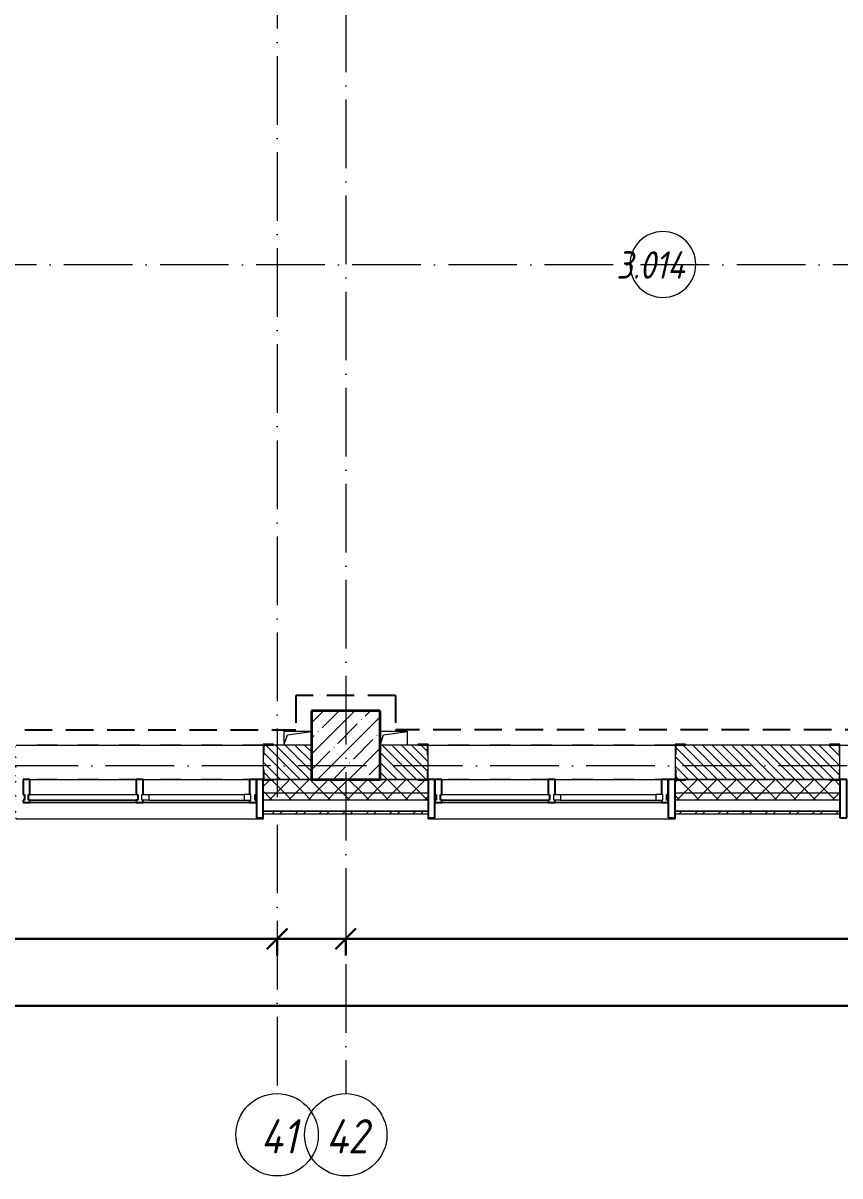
# Model space of a CAD drawing. Header units: millimetres. Extents: x -213536 to 1564669, y -45299 to 942238.
# Drawn here: x 486666 to 492616, y 499013 to 507414 of the extents above; entities that cross this region are included whole.
import ezdxf

# ---------------------------------------------------------------- set-up
doc = ezdxf.new("R2010")
doc.units = ezdxf.units.MM
for name, pattern in [('50_200_ШТРИХ_1Т_ш5_п1_п1_', [700, 500, -100, 0, -100]), ('Штрих короткий', [300, 150, -150]), ('Штриховая _2 мм - 1 мм_', [300, 200, -100])]:
    doc.linetypes.add(name, pattern=pattern)
for name, color, linetype, lineweight in [('0-1', 7, 'Continuous', 5), ('0-2', 7, 'Continuous', 9), ('3) ЖБ 4м', 3, 'Continuous', 30), ('Импосты витража', 7, 'Continuous', 9), ('Импосты витража-1', 7, 'Continuous', 25), ('Каркас_Импост', 7, 'Continuous', 13), ('Каркас_Импост-1', 7, 'Continuous', 9), ('Марки помещений', 7, 'Continuous', 9), ('Несущие колонны', 7, 'Continuous', 9), ('Несущие колонны-1', 7, 'Continuous', 35), ('Обобщенные модели', 7, 'Continuous', 9), ('Общие ребра', 7, 'Continuous', 9), ('Окна', 7, 'Continuous', 9), ('Оси', 7, 'Continuous', 9), ('Оси-1', 7, 'Continuous', 20), ('Оси-2', 7, '50_200_ШТРИХ_1Т_ш5_п1_п1_', 9), ('Остекление-1', 7, 'Continuous', 9), ('Перемычка-1', 7, 'Штрих короткий', 9), ('Размеры', 7, 'Continuous', 15), ('Стены', 7, 'Continuous', 9), ('Стены-1', 7, 'Continuous', 13), ('Штриховка разреза-1', 7, 'Continuous', 9)]:
    doc.layers.add(name, color=color, linetype=linetype, lineweight=lineweight)
doc.layers.add('СТ-1_1', color=7, linetype='Штриховая _2 мм - 1 мм_', lineweight=90, true_color=0x888888)
doc.layers.get('0-2').off()
doc.styles.add('ISOCPEUR_I_1', font='isocpeui.ttf', dxfattribs={"width": 0.85, "height": 2.5})
doc.styles.add('ISOCPEUR_I_5', font='isocpeui.ttf', dxfattribs={"width": 0.85, "height": 2.1})
doc.styles.add('ISOCPEUR_I_6', font='isocpeui.ttf', dxfattribs={"width": 0.85, "height": 3.5})
doc.dimstyles.new('ISO-2_5_0_9К', dxfattribs={"dimscale": 304.8, "dimtxt": 248.995294, "dimasz": 0.492126, "dimexe": 0.393701, "dimexo": 0.328084, "dimgap": 0, "dimtad": 1, "dimdec": 0, "dimzin": 0, "dimdsep": 46, "dimtxsty": 'ISOCPEUR_I_1', "dimblk1": 'OBLIQUE', "dimblk2": 'OBLIQUE', "dimsah": 1, "dimcen": 0.09, "dimdle": 0.393701, "dimazin": 0, "dimtfac": 1, "dimtdec": 4, "dimtix": 1, "dimtmove": 0, "dimatfit": 3, "dimfxl": 1, "dimtvp": 1, "dimtolj": 1, "dimtzin": 0, "dimarcsym": 2})
pattern_1 = [(45, (0, 0), (-70.71068, 70.71068), []), (135, (0, 0), (-70.71068, -70.71068), [])]
pattern_2 = [(135, (0, 0), (-35.35534, -35.35534), [])]
pattern_3 = [(45, (0, 0), (-85.53659, 85.53659), []), (45, (57.02, 0), (-85.53659, 85.53659), [])]

# ---------------------------------------------------------------- blocks, each defined once
blk = doc.blocks.new('Ось сетки - Круг_Ø6_00__ISO-2_5_0_9K_-16731441-АИ2_03_План отделки стен 3-го этажа _Часть 1_')
at = {"layer": 'Оси-1'}
blk.add_circle((0, 0), 3, dxfattribs=at)
blk = doc.blocks.new('_Oblique')
at = {"color": 0, "linetype": 'ByBlock', "lineweight": -2}
blk.add_line((-0.5, -0.5), (0.5, 0.5), dxfattribs=at)
blk = doc.blocks.new('*D3965')
at = {"layer": 'Defpoints', "color": 0, "lineweight": 30, "transparency": 16777216}
for p in [(486016, 500846.1), (488516, 500846.1), (488516, 500740)]:
    blk.add_point(p, dxfattribs=at)
at = {"layer": 'Размеры', "color": 0, "lineweight": -2, "transparency": 16777216}
for p, q in [((485896, 500740), (488636, 500740)), ((486016, 500746.1), (486016, 500620)), ((488516, 500746.1), (488516, 500620))]:
    blk.add_line(p, q, dxfattribs=at)
at = {"layer": 'Размеры', "color": 0, "lineweight": -2, "transparency": 16777216, "xscale": 150, "yscale": 150, "zscale": 150, "rotation": 180}
blk.add_blockref('_Oblique', (486016, 500740), dxfattribs=at)
at = {"layer": 'Размеры', "color": 0, "lineweight": -2, "transparency": 16777216, "xscale": 150, "yscale": 150, "zscale": 150}
blk.add_blockref('_Oblique', (488516, 500740), dxfattribs=at)
at = {"layer": 'Размеры', "color": 0, "transparency": 16777216, "insert": (487266, 500741.3), "char_height": 2.5, "width": 758.478, "attachment_point": 5, "style": 'ISOCPEUR_I_1'}
blk.add_mtext('\\A1;2500', dxfattribs=at)
blk = doc.blocks.new('*D3966')
at = {"layer": 'Defpoints', "color": 0, "lineweight": 30, "transparency": 16777216}
for p in [(488516, 500846.1), (489016, 500846.1), (489016, 500740)]:
    blk.add_point(p, dxfattribs=at)
at = {"layer": 'Размеры', "color": 0, "lineweight": -2, "transparency": 16777216}
for p, q in [((488396, 500740), (489136, 500740)), ((488516, 500746.1), (488516, 500620)), ((489016, 500746.1), (489016, 500620))]:
    blk.add_line(p, q, dxfattribs=at)
at = {"layer": 'Размеры', "color": 0, "lineweight": -2, "transparency": 16777216, "xscale": 150, "yscale": 150, "zscale": 150, "rotation": 180}
blk.add_blockref('_Oblique', (488516, 500740), dxfattribs=at)
at = {"layer": 'Размеры', "color": 0, "lineweight": -2, "transparency": 16777216, "xscale": 150, "yscale": 150, "zscale": 150}
blk.add_blockref('_Oblique', (489016, 500740), dxfattribs=at)
at = {"layer": 'Размеры', "color": 0, "transparency": 16777216, "insert": (488766, 500741.3), "char_height": 2.5, "width": 568.858, "attachment_point": 5, "style": 'ISOCPEUR_I_1'}
blk.add_mtext('\\A1;500', dxfattribs=at)
blk = doc.blocks.new('*D3967')
at = {"layer": 'Defpoints', "color": 0, "lineweight": 30, "transparency": 16777216}
for p in [(489016, 500846.1), (494516, 500846.1), (494516, 500740)]:
    blk.add_point(p, dxfattribs=at)
at = {"layer": 'Размеры', "color": 0, "lineweight": -2, "transparency": 16777216}
for p, q in [((488896, 500740), (494636, 500740)), ((489016, 500746.1), (489016, 500620)), ((494516, 500746.1), (494516, 500620))]:
    blk.add_line(p, q, dxfattribs=at)
at = {"layer": 'Размеры', "color": 0, "lineweight": -2, "transparency": 16777216, "xscale": 150, "yscale": 150, "zscale": 150, "rotation": 180}
blk.add_blockref('_Oblique', (489016, 500740), dxfattribs=at)
at = {"layer": 'Размеры', "color": 0, "lineweight": -2, "transparency": 16777216, "xscale": 150, "yscale": 150, "zscale": 150}
blk.add_blockref('_Oblique', (494516, 500740), dxfattribs=at)
at = {"layer": 'Размеры', "color": 0, "transparency": 16777216, "insert": (491766, 500741.3), "char_height": 2.5, "width": 758.478, "attachment_point": 5, "style": 'ISOCPEUR_I_1'}
blk.add_mtext('\\A1;5500', dxfattribs=at)
blk = doc.blocks.new('*D3972')
at = {"layer": 'Defpoints', "color": 0, "lineweight": 30, "transparency": 16777216}
for p in [(429166, 500358.5), (502566, 500358.5), (502566, 500252.4)]:
    blk.add_point(p, dxfattribs=at)
at = {"layer": 'Размеры', "color": 0, "lineweight": -2, "transparency": 16777216}
for p, q in [((429046, 500252.4), (502686, 500252.4)), ((429166, 500258.5), (429166, 500132.4)), ((502566, 500258.5), (502566, 500132.4))]:
    blk.add_line(p, q, dxfattribs=at)
at = {"layer": 'Размеры', "color": 0, "lineweight": -2, "transparency": 16777216, "xscale": 150, "yscale": 150, "zscale": 150, "rotation": 180}
blk.add_blockref('_Oblique', (429166, 500252.4), dxfattribs=at)
at = {"layer": 'Размеры', "color": 0, "lineweight": -2, "transparency": 16777216, "xscale": 150, "yscale": 150, "zscale": 150}
blk.add_blockref('_Oblique', (502566, 500252.4), dxfattribs=at)
at = {"layer": 'Размеры', "color": 0, "transparency": 16777216, "insert": (465866, 500253.7), "char_height": 2.5, "width": 971.082, "attachment_point": 5, "style": 'ISOCPEUR_I_1'}
blk.add_mtext('\\A1;73400', dxfattribs=at)
blk = doc.blocks.new('BSC_Колонна _Прямоугольная - 500х500-V63-АИ2_03_План отделки стен 3-го этажа _Часть 1_')
at = {"layer": 'Несущие колонны'}
h = blk.add_hatch(dxfattribs=at)
h.set_pattern_fill('FP_59', color=256, style=0, pattern_type=2)
h.set_pattern_definition([(45, (-59850, -57250), (-114.04925, 114.04925), []), (45, (-59735.95, -57250), (-114.04925, 114.04925), [201.613, -40.323, 3.353, -36.97])])
h.paths.add_polyline_path([(-250, -250), (250, -250), (250, 250), (-250, 250), (-250, 219.7)], flags=0)
at = {"layer": 'Несущие колонны-1'}
for p, q in [((250, 250), (-250, 250)), ((-250, 250), (-250, -250)), ((250, -250), (250, 250)), ((-250, -250), (250, -250))]:
    blk.add_line(p, q, dxfattribs=at)
blk = doc.blocks.new('Проем_Дверь_Прямоугольный - 1800х2700h_оконные проемы-25805030-АИ2_03_План отделки стен 3-го этажа _Часть 1_')
at = {"layer": 'Перемычка-1'}
for p, q in [((900, 125), (-900, 125)), ((900, -125), (-900, -125))]:
    blk.add_line(p, q, dxfattribs=at)
blk = doc.blocks.new('PNS_Панель прямоугольная2 - Нр_Стекло - 40мм-26243474-АИ2_03_План отделки стен 3-го этажа _Часть 1_')
at = {"layer": 'Каркас_Импост'}
for p, q in [((-397.5, 0), (-397.5, 40)), ((-397.5, 40), (-347.5, 40)), ((-347.5, 40), (-347.5, 0)), ((397.5, 40), (347.5, 40)), ((347.5, 40), (347.5, 0)), ((397.5, 0), (397.5, 40)), ((-347.5, 0), (-397.5, 0)), ((347.5, 0), (397.5, 0))]:
    blk.add_line(p, q, dxfattribs=at)
at = {"layer": 'Каркас_Импост-1'}
for p, q in [((-347.5, 40), (347.5, 40)), ((-347.5, 0), (347.5, 0))]:
    blk.add_line(p, q, dxfattribs=at)
blk = doc.blocks.new('Прямоугольный импост - Импост структурный с накладкой - 150мм-25647633-АИ2_03_План отделки стен 3-го этажа _Часть 1_')
at = {"layer": 'Импосты витража-1'}
for p, q in [((-25, 0), (-25, 17)), ((-25, 17), (25, 17)), ((-15, 0), (-25, 0)), ((-15, -40), (-15, 0)), ((25, 17), (25, 0)), ((-25, -150), (-25, -40)), ((-25, -40), (-15, -40)), ((25, -40), (25, -150)), ((25, -150), (-25, -150))]:
    blk.add_line(p, q, dxfattribs=at)
blk = doc.blocks.new('Прямоугольный импост - Импост структурный с накладкой - 150мм-25647642-АИ2_03_План отделки стен 3-го этажа _Часть 1_')
at = {"layer": 'Импосты витража'}
for p, q in [((78475, 87667), (77700, 87667)), ((78475, 87500), (77700, 87500))]:
    blk.add_line(p, q, dxfattribs=at)
blk = doc.blocks.new('Прямоугольный импост - Импост структурный с накладкой - 150мм-V149-АИ2_03_План отделки стен 3-го этажа _Часть 1_')
at = {"layer": 'Импосты витража-1'}
for p, q in [((-25, 0), (-25, 17)), ((-25, 17), (25, 17)), ((25, 0), (15, 0)), ((15, 0), (15, -40)), ((25, 17), (25, 0)), ((-25, -150), (-25, -40)), ((15, -40), (25, -40)), ((25, -40), (25, -150)), ((25, -150), (-25, -150))]:
    blk.add_line(p, q, dxfattribs=at)
blk = doc.blocks.new('PNS_Панель прямоугольная1 - Нр_Стекло - 40мм-25259299-АИ2_03_План отделки стен 3-го этажа _Часть 1_')
at = {"layer": 'Остекление-1'}
for p, q in [((-387.5, 40), (387.5, 40)), ((-397.5, 0), (397.5, 0)), ((387.5, 0), (-387.5, 0))]:
    blk.add_line(p, q, dxfattribs=at)
blk = doc.blocks.new('Прямоугольный импост - Импост структурный с накладкой - 150мм-25647644-АИ2_03_План отделки стен 3-го этажа _Часть 1_')
at = {"layer": 'Импосты витража-1'}
for p, q in [((-25, 0), (-25, 17)), ((-25, 17), (25, 17)), ((-15, 0), (-25, 0)), ((-15, -40), (-15, 0)), ((25, 0), (15, 0)), ((15, 0), (15, -40)), ((25, 17), (25, 0)), ((-25, -150), (-25, -40)), ((-25, -40), (-15, -40)), ((15, -40), (25, -40)), ((25, -40), (25, -150)), ((25, -150), (-25, -150))]:
    blk.add_line(p, q, dxfattribs=at)
blk = doc.blocks.new('Прямоугольный импост - Откос НВФ_50х280 мм-V152-АИ2_03_План отделки стен 3-го этажа _Часть 1_')
at = {"layer": 'Импосты витража-1'}
for p, q in [((-50, 130), (0, 130)), ((-50, -150), (-50, 130)), ((0, 130), (0, -144)), ((0, -150), (-50, -150))]:
    blk.add_line(p, q, dxfattribs=at)
blk = doc.blocks.new('Прямоугольный импост - Откос НВФ_50х280 мм-25993838-АИ2_03_План отделки стен 3-го этажа _Часть 1_')
at = {"layer": 'Импосты витража-1'}
for p, q in [((0, 130), (-50, 130)), ((-50, 130), (-50, -150)), ((0, -144), (0, 130)), ((-50, -150), (0, -150))]:
    blk.add_line(p, q, dxfattribs=at)
blk = doc.blocks.new('Прямоугольный импост - Откос НВФ_50х280 мм-25995273-АИ2_03_План отделки стен 3-го этажа _Часть 1_')
at = {"layer": 'Импосты витража-1'}
for p, q in [((0, 130), (-50, 130)), ((-50, 130), (-50, -150)), ((0, -144), (0, 130)), ((-50, -150), (0, -150))]:
    blk.add_line(p, q, dxfattribs=at)
blk = doc.blocks.new('Фахверк_СКБ_Уголок - 250_2700-27497298-АИ2_03_План отделки стен 3-го этажа _Часть 1_')
at = {"layer": 'Обобщенные модели'}
for p, q in [((200, 181), (125, 181)), ((125, 181), (125, 106)), ((131, 106), (131, 175)), ((131, 175), (200, 175)), ((200, 175), (200, 181)), ((125, 106), (131, 106)), ((131, -6), (125, -6)), ((125, -6), (125, -81)), ((125, -81), (200, -81)), ((131, -75), (131, -6)), ((200, -75), (131, -75)), ((200, -81), (200, -75))]:
    blk.add_line(p, q, dxfattribs=at)
blk = doc.blocks.new('AR_Отверстие прямоугольное _в плите_ - AR_Отверстие прямоугольное _в плите_-V213-АИ2_03_План отделки стен 3-го этажа _Часть 1_')
at = {"layer": 'Обобщенные модели'}
for p, q in [((100, 50), (-100, 50)), ((-100, -50), (-75, 25)), ((-75, 25), (100, 50)), ((100, -50), (100, 50))]:
    blk.add_line(p, q, dxfattribs=at)
blk = doc.blocks.new('AR_Отверстие прямоугольное _в плите_ - AR_Отверстие прямоугольное _в плите_-V226-АИ2_03_План отделки стен 3-го этажа _Часть 1_')
at = {"layer": 'Обобщенные модели'}
for p, q in [((100, 50), (-100, 50)), ((-100, 50), (-100, -50)), ((-100, -50), (-75, 25)), ((-75, 25), (100, 50))]:
    blk.add_line(p, q, dxfattribs=at)
blk = doc.blocks.new('Отлив_СКБ - Отлив витража_120_НВФ-31885687-АИ2_03_План отделки стен 3-го этажа _Часть 1_')
at = {"layer": 'Окна'}
for p, q in [((1750, -2), (50, -2)), ((0, -120), (0, -113)), ((0, -120), (1800, -120)), ((1800, -113), (1800, -120))]:
    blk.add_line(p, q, dxfattribs=at)
blk = doc.blocks.new('0125-Р-ОО-Ш2-АР-о_23_10_2024_rvt-1-АИ2_03_План отделки стен 3-го этажа _Часть 1_')
at = {"layer": 'Штриховка разреза-1'}
h = blk.add_hatch(dxfattribs=at)
h.set_pattern_fill('FP_1', color=256, style=0, pattern_type=2)
h.set_pattern_definition(pattern_2)
h.paths.add_polyline_path([(57100, 57000), (57444, 57000), (57444, 57069), (57450, 57069), (57450, 57181), (57444, 57181), (57444, 57250), (57100, 57250)], flags=0)
h.paths.add_polyline_path([(59600, 57000), (59600, 57250), (59256, 57250), (59256, 57181), (59250, 57181), (59250, 57069), (59256, 57069), (59256, 57000), (59325, 57000)], flags=0)
h = blk.add_hatch(dxfattribs=at)
h.set_pattern_fill('FP_1', color=256, style=0, pattern_type=2)
h.set_pattern_definition(pattern_2)
h.paths.add_polyline_path([(65325, 57000), (65600, 57000), (65600, 57250), (65256, 57250), (65256, 57181), (65250, 57181), (65250, 57069), (65256, 57069), (65256, 57000), (65301.2, 57000)], flags=0)
h.paths.add_polyline_path([(63444, 57000), (63444, 57069), (63450, 57069), (63450, 57181), (63444, 57181), (63444, 57250), (62256, 57250), (62256, 57181), (62250, 57181), (62250, 57069), (62256, 57069), (62256, 57000), (63416.8, 57000)], flags=0)
h.paths.add_polyline_path([(60375, 57000), (60444, 57000), (60444, 57069), (60450, 57069), (60450, 57181), (60444, 57181), (60444, 57250), (60100, 57250), (60100, 57000), (60194, 57000)], flags=0)
h = blk.add_hatch(dxfattribs=at)
h.set_pattern_fill('FP_50', color=256, style=0, pattern_type=2)
h.set_pattern_definition(pattern_1)
h.paths.add_polyline_path([(75665.1, 56900), (76650, 56900), (76650, 57000), (70300, 57000), (70300, 56900), (74722.9, 56900)], flags=0)
h.paths.add_polyline_path([(66243.3, 56900), (66350, 56900), (66350, 56994), (66275, 56994), (66275, 57000), (65325, 57000), (65325, 56994), (65250, 56994), (65250, 56900), (66100, 56900)], flags=0)
h.paths.add_polyline_path([(68800, 56900), (69300, 56900), (69300, 57000), (67425, 57000), (67425, 56994), (67350, 56994), (67350, 56900), (68127.7, 56900)], flags=0)
h.paths.add_polyline_path([(63450, 56900), (63450, 56994), (63375, 56994), (63375, 57000), (62325, 57000), (62325, 56994), (62250, 56994), (62250, 56900), (63444, 56900)], flags=0)
h.paths.add_polyline_path([(60375, 56900), (60450, 56900), (60450, 56994), (60375, 56994), (60375, 57000), (59325, 57000), (59325, 56994), (59250, 56994), (59250, 56900), (59648.1, 56900)], flags=0)
h.paths.add_polyline_path([(56600, 56900), (57450, 56900), (57450, 56994), (57375, 56994), (57375, 57000), (56325, 57000), (56325, 56994), (56250, 56994), (56250, 56900), (56350.5, 56900)], flags=0)
h.paths.add_polyline_path([(54444, 56900), (54450, 56900), (54450, 56994), (54375, 56994), (54375, 57000), (53325, 57000), (53325, 56994), (53250, 56994), (53250, 56900), (54375, 56900)], flags=0)
h.paths.add_polyline_path([(51450, 56900), (51450, 56994), (51375, 56994), (51375, 57000), (50325, 57000), (50325, 56994), (50250, 56994), (50250, 56900), (51168.6, 56900)], flags=0)
h.paths.add_polyline_path([(48450, 56900), (48450, 56994), (48375, 56994), (48375, 57000), (46775, 57000), (46775, 56994), (46700, 56994), (46700, 56900), (48342.1, 56900)], flags=0)
h.paths.add_polyline_path([(44900, 56900), (44900, 56994), (44825, 56994), (44825, 57000), (43775, 57000), (43775, 56994), (43700, 56994), (43700, 56900), (44894, 56900)], flags=0)
h.paths.add_polyline_path([(41050, 56900), (41900, 56900), (41900, 56994), (41825, 56994), (41825, 57000), (40775, 57000), (40775, 56994), (40700, 56994), (40700, 56900), (40804.7, 56900)], flags=0)
h.paths.add_polyline_path([(38900, 56900), (38900, 56994), (38825, 56994), (38825, 57000), (37775, 57000), (37775, 56994), (37700, 56994), (37700, 56900), (38550, 56900)], flags=0)
h.paths.add_polyline_path([(35894, 56900), (35900, 56900), (35900, 56994), (35825, 56994), (35825, 57000), (34775, 57000), (34775, 56994), (34700, 56994), (34700, 56900), (35825, 56900)], flags=0)
h.paths.add_polyline_path([(32900, 56900), (32900, 56994), (32825, 56994), (32825, 57000), (31775, 57000), (31775, 56994), (31700, 56994), (31700, 56900), (32796.2, 56900)], flags=0)
h.paths.add_polyline_path([(29550, 56900), (29900, 56900), (29900, 56994), (29825, 56994), (29825, 57000), (28775, 57000), (28775, 56994), (28700, 56994), (28700, 56900), (29498.6, 56900)], flags=0)
h.paths.add_polyline_path([(25700, 56900), (26900, 56900), (26900, 56994), (26825, 56994), (26825, 57000), (25775, 57000), (25775, 56994), (25700, 56994)], flags=0)
h.paths.add_polyline_path([(23825, 56900), (23900, 56900), (23900, 56994), (23825, 56994), (23825, 57000), (22775, 57000), (22775, 56994), (22700, 56994), (22700, 56900), (23550, 56900)], flags=0)
h.paths.add_polyline_path([(20825, 56900), (20900, 56900), (20900, 56994), (20825, 56994), (20825, 57000), (19775, 57000), (19775, 56994), (19700, 56994), (19700, 56900), (20550, 56900)], flags=0)
h.paths.add_polyline_path([(18700, 56900), (18700, 56994), (18625, 56994), (18625, 57000), (8900, 57000), (8900, 56900), (18663.6, 56900)], flags=0)
h.paths.add_polyline_path([(6886.4, 56900), (7900, 56900), (7900, 57000), (-100, 57000), (-100, 56900), (3117.7, 56900)], flags=0)
h = blk.add_hatch(dxfattribs=at)
h.set_pattern_fill('FP_50', color=256, style=0, pattern_type=2)
h.set_pattern_definition(pattern_1)
h.paths.add_polyline_path([(75665.1, 56850), (76650, 56850), (76650, 56900), (70300, 56900), (70300, 56850), (74722.9, 56850)], flags=0)
h.paths.add_polyline_path([(69300, 56850), (69300, 56900), (67350, 56900), (67350, 56850), (69069.9, 56850)], flags=0)
h.paths.add_polyline_path([(66350, 56850), (66350, 56900), (65250, 56900), (65250, 56850), (66243.3, 56850)], flags=0)
h.paths.add_polyline_path([(63450, 56850), (63450, 56900), (62250, 56900), (62250, 56850), (63416.8, 56850)], flags=0)
h.paths.add_polyline_path([(60450, 56850), (60450, 56900), (59250, 56900), (59250, 56850), (59648.1, 56850)], flags=0)
h.paths.add_polyline_path([(57450, 56850), (57450, 56900), (56250, 56900), (56250, 56850), (56821.6, 56850)], flags=0)
h.paths.add_polyline_path([(53250, 56850), (54450, 56850), (54450, 56900), (53250, 56900)], flags=0)
h.paths.add_polyline_path([(51450, 56850), (51450, 56900), (50250, 56900), (50250, 56850), (51168.6, 56850)], flags=0)
h.paths.add_polyline_path([(48450, 56850), (48450, 56900), (46700, 56900), (46700, 56850), (48342.1, 56850)], flags=0)
h.paths.add_polyline_path([(44573.4, 56850), (44900, 56850), (44900, 56900), (43700, 56900), (43700, 56850)], flags=0)
h.paths.add_polyline_path([(41900, 56850), (41900, 56900), (40700, 56900), (40700, 56850), (41746.8, 56850)], flags=0)
h.paths.add_polyline_path([(38900, 56850), (38900, 56900), (37700, 56900), (37700, 56850), (37978.1, 56850)], flags=0)
h.paths.add_polyline_path([(34700, 56850), (35900, 56850), (35900, 56900), (34700, 56900)], flags=0)
h.paths.add_polyline_path([(32900, 56850), (32900, 56900), (31700, 56900), (31700, 56850), (32796.2, 56850)], flags=0)
h.paths.add_polyline_path([(28700, 56850), (29900, 56850), (29900, 56900), (28700, 56900)], flags=0)
h.paths.add_polyline_path([(25729.9, 56850), (26900, 56850), (26900, 56900), (25700, 56900), (25700, 56850)], flags=0)
h.paths.add_polyline_path([(23900, 56850), (23900, 56900), (22700, 56900), (22700, 56850), (23845.5, 56850)], flags=0)
h.paths.add_polyline_path([(20547.9, 56850), (20900, 56850), (20900, 56900), (19700, 56900), (19700, 56850), (20076.9, 56850)], flags=0)
h.paths.add_polyline_path([(18700, 56850), (18700, 56900), (8900, 56900), (8900, 56850), (18663.6, 56850)], flags=0)
h.paths.add_polyline_path([(7900, 56850), (7900, 56900), (-200, 56900), (-200, 56850), (6886.4, 56850)], flags=0)
h = blk.add_hatch(dxfattribs=at)
h.set_pattern_fill('FP_49', color=256, style=0, pattern_type=2)
h.set_pattern_definition(pattern_3)
h.paths.add_polyline_path([(62250, 56750), (62870, 56750), (62870, 56770), (62250, 56770)], flags=0)
h.paths.add_polyline_path([(59648.1, 56750), (60450, 56750), (60450, 56770), (59250, 56770), (59250, 56750)], flags=0)
h.paths.add_polyline_path([(57450, 56750), (57450, 56770), (56250, 56770), (56250, 56750), (56821.6, 56750)], flags=0)
h.paths.add_polyline_path([(54450, 56750), (54450, 56770), (53250, 56770), (53250, 56750), (53995.1, 56750)], flags=0)
h.paths.add_polyline_path([(51450, 56750), (51450, 56770), (50250, 56770), (50250, 56750), (51168.6, 56750)], flags=0)
h.paths.add_polyline_path([(48342.1, 56750), (48450, 56750), (48450, 56770), (47585, 56770), (47585, 56750)], flags=0)
h = blk.add_hatch(dxfattribs=at)
h.set_pattern_fill('FP_49', color=256, style=0, pattern_type=2)
h.set_pattern_definition(pattern_3)
h.paths.add_polyline_path([(76136.2, 56750), (76550, 56750), (76550, 56770), (70300, 56770), (70300, 56750), (75665.1, 56750)], flags=0)
h.paths.add_polyline_path([(69300, 56750), (69300, 56770), (67350, 56770), (67350, 56750), (69069.9, 56750)], flags=0)
h.paths.add_polyline_path([(66243.3, 56750), (66350, 56750), (66350, 56770), (65250, 56770), (65250, 56750), (65301.2, 56750)], flags=0)
h.paths.add_polyline_path([(63416.8, 56750), (63450, 56750), (63450, 56770), (62870, 56770), (62870, 56750)], flags=0)
at = {"layer": 'Общие ребра'}
for p, q in [((59600, 57000), (59325, 57000)), ((59325, 57000), (59600, 57000)), ((60375, 57000), (60100, 57000)), ((60100, 57000), (60375, 57000)), ((63375, 57000), (62325, 57000)), ((62325, 57000), (63375, 57000)), ((60450, 56900), (59250, 56900)), ((63450, 56900), (62250, 56900)), ((60450, 56850), (59250, 56850)), ((63450, 56850), (62250, 56850))]:
    blk.add_line(p, q, dxfattribs=at)
at = {"layer": 'Стены'}
for p, q in [((57450, 57250), (59250, 57250)), ((60450, 57250), (62250, 57250)), ((63450, 57250), (65250, 57250))]:
    blk.add_line(p, q, dxfattribs=at)
at = {"layer": 'Стены-1'}
for p, q in [((59600, 57250), (59325, 57250)), ((60375, 57250), (60100, 57250)), ((63375, 57250), (62325, 57250)), ((59250, 57181), (59250, 57069)), ((60450, 57069), (60450, 57181)), ((62250, 57181), (62250, 57069)), ((63450, 57069), (63450, 57181)), ((59250, 56994), (59250, 56770)), ((60450, 56770), (60450, 56994)), ((62250, 56994), (62250, 56770)), ((63450, 56770), (63450, 56994)), ((59250, 56770), (60450, 56770)), ((60450, 56770), (59250, 56770)), ((59250, 56770), (59250, 56750)), ((59250, 56750), (60450, 56750)), ((60450, 56750), (60450, 56770)), ((62250, 56770), (63450, 56770)), ((62870, 56770), (62250, 56770)), ((62250, 56770), (62250, 56750)), ((62250, 56750), (62870, 56750)), ((63450, 56770), (62870, 56770)), ((62870, 56750), (63450, 56750)), ((63450, 56750), (63450, 56770))]:
    blk.add_line(p, q, dxfattribs=at)
at = {"layer": '0-2'}
for name, p in [('BSC_Колонна _Прямоугольная - 500х500-V63-АИ2_03_План отделки стен 3-го этажа _Часть 1_', (59850, 57250)), ('AR_Отверстие прямоугольное _в плите_ - AR_Отверстие прямоугольное _в плите_-V226-АИ2_03_План отделки стен 3-го этажа _Часть 1_', (59500, 57300)), ('AR_Отверстие прямоугольное _в плите_ - AR_Отверстие прямоугольное _в плите_-V213-АИ2_03_План отделки стен 3-го этажа _Часть 1_', (60200, 57300)), ('Проем_Дверь_Прямоугольный - 1800х2700h_оконные проемы-25805030-АИ2_03_План отделки стен 3-го этажа _Часть 1_', (58350, 57125)), ('Фахверк_СКБ_Уголок - 250_2700-27497298-АИ2_03_План отделки стен 3-го этажа _Часть 1_', (59125, 57075)), ('Проем_Дверь_Прямоугольный - 1800х2700h_оконные проемы-25805030-АИ2_03_План отделки стен 3-го этажа _Часть 1_', (61350, 57125)), ('Фахверк_СКБ_Уголок - 250_2700-27497298-АИ2_03_План отделки стен 3-го этажа _Часть 1_', (62125, 57075)), ('Проем_Дверь_Прямоугольный - 1800х2700h_оконные проемы-25805030-АИ2_03_План отделки стен 3-го этажа _Часть 1_', (64350, 57125)), ('PNS_Панель прямоугольная1 - Нр_Стекло - 40мм-25259299-АИ2_03_План отделки стен 3-го этажа _Часть 1_', (57937.5, 56850)), ('PNS_Панель прямоугольная2 - Нр_Стекло - 40мм-26243474-АИ2_03_План отделки стен 3-го этажа _Часть 1_', (58762.5, 56850)), ('PNS_Панель прямоугольная1 - Нр_Стекло - 40мм-25259299-АИ2_03_План отделки стен 3-го этажа _Часть 1_', (60937.5, 56850)), ('PNS_Панель прямоугольная2 - Нр_Стекло - 40мм-26243474-АИ2_03_План отделки стен 3-го этажа _Часть 1_', (61762.5, 56850)), ('Отлив_СКБ - Отлив витража_120_НВФ-31885687-АИ2_03_План отделки стен 3-го этажа _Часть 1_', (57450, 56833)), ('Отлив_СКБ - Отлив витража_120_НВФ-31885687-АИ2_03_План отделки стен 3-го этажа _Часть 1_', (60450, 56833))]:
    blk.add_blockref(name, p, dxfattribs=at)
at = {"layer": '0-2', "rotation": 180}
for name, p in [('Фахверк_СКБ_Уголок - 250_2700-27497298-АИ2_03_План отделки стен 3-го этажа _Часть 1_', (60575, 57175)), ('Фахверк_СКБ_Уголок - 250_2700-27497298-АИ2_03_План отделки стен 3-го этажа _Часть 1_', (63575, 57175)), ('Прямоугольный импост - Импост структурный с накладкой - 150мм-25647642-АИ2_03_План отделки стен 3-го этажа _Часть 1_', (136025, 144500)), ('Прямоугольный импост - Импост структурный с накладкой - 150мм-25647642-АИ2_03_План отделки стен 3-го этажа _Часть 1_', (136850, 144500)), ('Прямоугольный импост - Откос НВФ_50х280 мм-25993838-АИ2_03_План отделки стен 3-го этажа _Часть 1_', (60450, 56850)), ('Прямоугольный импост - Импост структурный с накладкой - 150мм-25647642-АИ2_03_План отделки стен 3-го этажа _Часть 1_', (139025, 144500)), ('Прямоугольный импост - Импост структурный с накладкой - 150мм-25647642-АИ2_03_План отделки стен 3-го этажа _Часть 1_', (139850, 144500)), ('Прямоугольный импост - Откос НВФ_50х280 мм-25995273-АИ2_03_План отделки стен 3-го этажа _Часть 1_', (63450, 56850))]:
    blk.add_blockref(name, p, dxfattribs=at)
at = {"layer": '0-2', "extrusion": (0, 0, -1), "rotation": 180}
for name, p in [('Прямоугольный импост - Импост структурный с накладкой - 150мм-25647644-АИ2_03_План отделки стен 3-го этажа _Часть 1_', (-57525, 56850)), ('Прямоугольный импост - Импост структурный с накладкой - 150мм-25647633-АИ2_03_План отделки стен 3-го этажа _Часть 1_', (-58350, 56850)), ('Прямоугольный импост - Импост структурный с накладкой - 150мм-V149-АИ2_03_План отделки стен 3-го этажа _Часть 1_', (-59175, 56850)), ('Прямоугольный импост - Откос НВФ_50х280 мм-V152-АИ2_03_План отделки стен 3-го этажа _Часть 1_', (-59250, 56850)), ('Прямоугольный импост - Импост структурный с накладкой - 150мм-25647644-АИ2_03_План отделки стен 3-го этажа _Часть 1_', (-60525, 56850)), ('Прямоугольный импост - Импост структурный с накладкой - 150мм-25647633-АИ2_03_План отделки стен 3-го этажа _Часть 1_', (-61350, 56850)), ('Прямоугольный импост - Импост структурный с накладкой - 150мм-V149-АИ2_03_План отделки стен 3-го этажа _Часть 1_', (-62175, 56850)), ('Прямоугольный импост - Откос НВФ_50х280 мм-V152-АИ2_03_План отделки стен 3-го этажа _Часть 1_', (-62250, 56850))]:
    blk.add_blockref(name, p, dxfattribs=at)
blk = doc.blocks.new('AI_Марка_Помещение_х1__Общий_E___ISO-2_1K_ - Номер-16210215-АИ2_03_План отделки стен 3-го этажа _Часть 1_')
at = {"layer": 'Марки помещений'}
for start, end in [(360, 180), (180, 360)]:
    blk.add_arc((0.039, 0.312), 2.4, start, end, dxfattribs=at)
blk = doc.blocks.new('3этВверх')
at = {"layer": 'СТ-1_1', "lineweight": 25}
for p, q in [((488654, 502514.4), (488654, 502264.4)), ((489378, 502514.4), (488654, 502514.4)), ((489378, 502514.4), (489378, 502264.4)), ((486378, 502264.4), (488654, 502264.4)), ((494654, 502264.4), (489378, 502264.4))]:
    blk.add_line(p, q, dxfattribs=at)
at = {"layer": '0-1'}
blk.add_blockref('0125-Р-ОО-Ш2-АР-о_23_10_2024_rvt-1-АИ2_03_План отделки стен 3-го этажа _Часть 1_', (429166, 444902.4), dxfattribs=at)
at = {"layer": 'Марки помещений', "xscale": 99.99999999999993, "yscale": 99.99999999999993, "zscale": 99.99999999999993}
blk.add_blockref('AI_Марка_Помещение_х1__Общий_E___ISO-2_1K_ - Номер-16210215-АИ2_03_План отделки стен 3-го этажа _Часть 1_', (491322.5, 505623.7), dxfattribs=at)
at = {"layer": 'Марки помещений', "insert": (490986.3, 505751.6), "char_height": 200, "width": 769.62, "attachment_point": 1, "style": 'ISOCPEUR_I_6'}
blk.add_mtext('3.014', dxfattribs=at)
blk = doc.blocks.new('Ос 3 эт верх часть')
at = {"layer": 'Оси-2'}
for p, q in [((488516, 535177.6), (488516, 499613)), ((489016, 534861.2), (489016, 499613)), ((506366, 505652.4), (426847.2, 505652.4)), ((535374.3, 502002.4), (426847.2, 502002.4))]:
    blk.add_line(p, q, dxfattribs=at)
at = {"layer": 'Оси-1', "xscale": 99.99999999999993, "yscale": 99.99999999999993, "zscale": 99.99999999999993, "rotation": 180}
for p in [(488516, 499313), (489016, 499313)]:
    blk.add_blockref('Ось сетки - Круг_Ø6_00__ISO-2_5_0_9K_-16731441-АИ2_03_План отделки стен 3-го этажа _Часть 1_', p, dxfattribs=at)
at = {"layer": 'Оси', "char_height": 250, "attachment_point": 1, "style": 'ISOCPEUR_I_5'}
for s, insert, width in [('41', (488396.5, 499426.9), 367.975), ('42', (488872.6, 499426.9), 425.696)]:
    blk.add_mtext(s, dxfattribs=dict(at, insert=insert, width=width))
at = {"layer": 'Размеры'}
for base, p1, p2, override, picture, middle in [((488516, 500740), (486016, 500846.1), (488516, 500846.1), {"dimpost": '<>', "dimfxl": 2500}, '*D3965', (487266, 500741.3)), ((489016, 500740), (488516, 500846.1), (489016, 500846.1), {"dimpost": '<>', "dimfxl": 500}, '*D3966', (488766, 500741.3)), ((494516, 500740), (489016, 500846.1), (494516, 500846.1), {"dimpost": '<>', "dimfxl": 5500}, '*D3967', (491766, 500741.3)), ((502566, 500252.4), (429166, 500358.5), (502566, 500358.5), {"dimpost": '<>', "dimfxl": 73400}, '*D3972', (465866, 500253.7))]:
    dim = blk.add_linear_dim(base=base, p1=p1, p2=p2, dimstyle='ISO-2_5_0_9К', override=override, dxfattribs=at)
    dim.commit()
    dim.dimension.update_dxf_attribs({"geometry": picture, "text_midpoint": middle})

msp = doc.modelspace()

# ---------------------------------------------------------------- block references
at = {"color": 5, "lineweight": 30}
msp.add_blockref('Ос 3 эт верх часть', (0, 0), dxfattribs=at)
at = {"layer": '3) ЖБ 4м'}
msp.add_blockref('3этВверх', (0, 0), dxfattribs=at)

doc.saveas('drawing.dxf')
